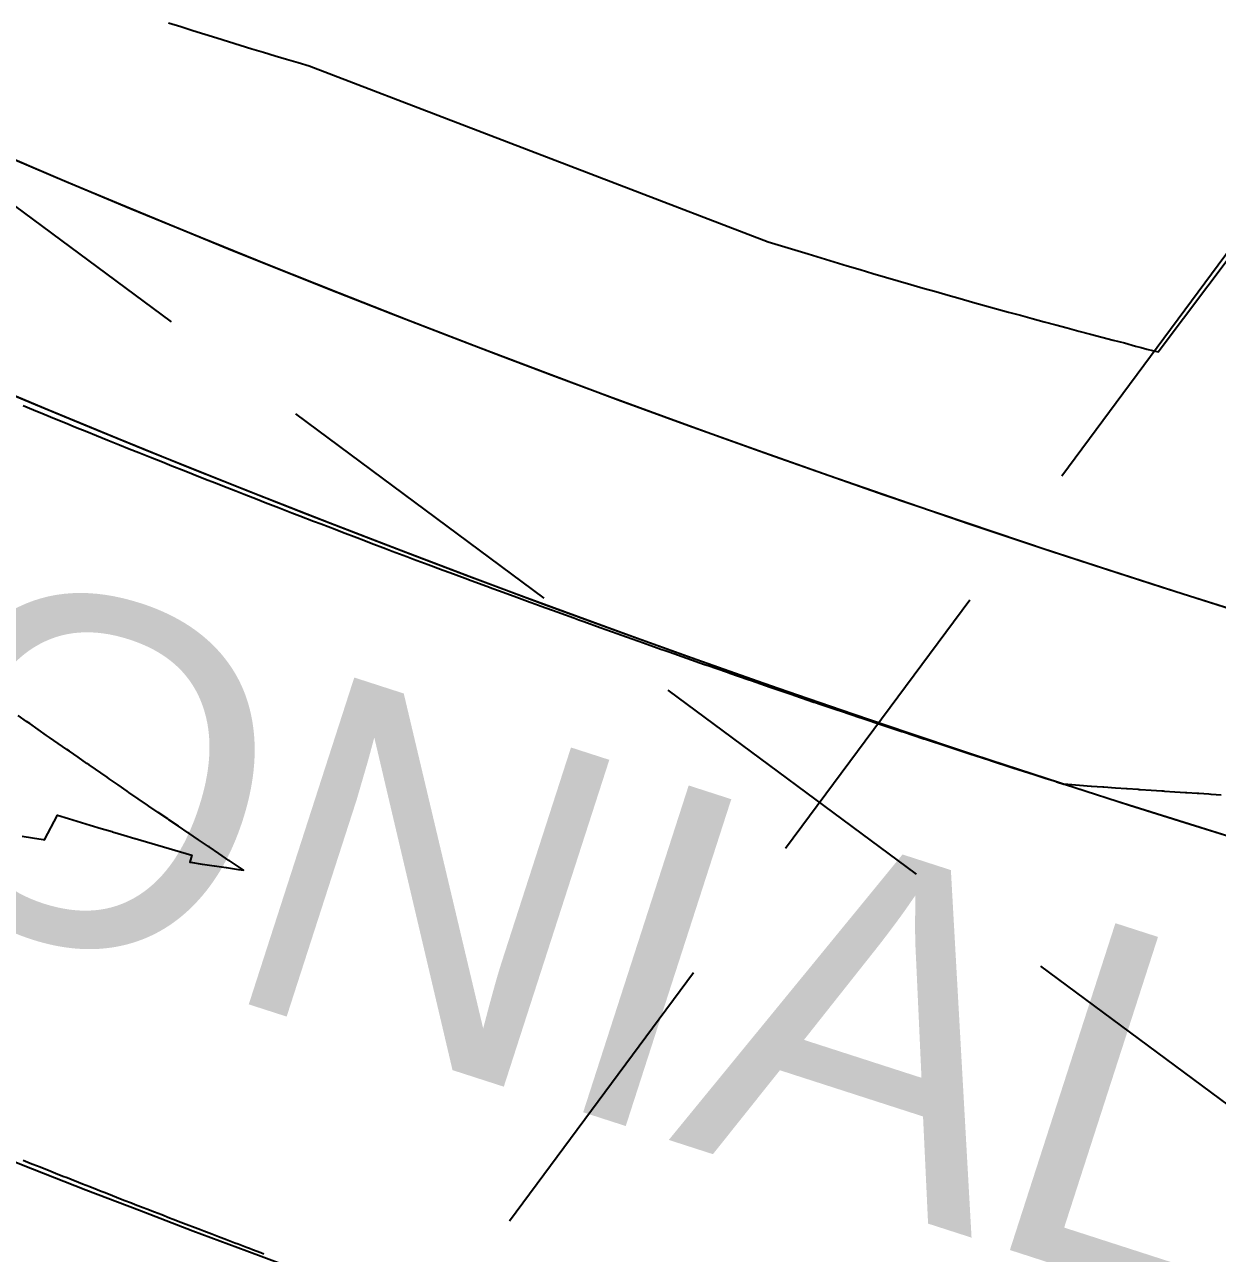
# Model space of a CAD drawing. Header units: feet. Extents: x 2260 to 6199, y 3666 to 7344.
# Drawn here: x 4339.6 to 4391.6, y 5767.9 to 5821.6 of the extents above; entities that cross this region are included whole.
import ezdxf

# ---------------------------------------------------------------- set-up
doc = ezdxf.new("R2010")
doc.units = ezdxf.units.FT
doc.header["$LTSCALE"] = 40
doc.header["$MEASUREMENT"] = 0
doc.linetypes.add('HIDDEN', pattern=[0.375, 0.25, -0.125])
for name, color, linetype in [('EOP-PROP', 4, 'CONTINUOUS'), ('GRID', 254, 'HIDDEN'), ('PC', 43, 'CONTINUOUS'), ('ST-ROW', 2, 'CONTINUOUS'), ('STREET-NAME', 3, 'CONTINUOUS')]:
    doc.layers.add(name, color=color, linetype=linetype)
doc.styles.get("Standard").update_dxf_attribs({"font": 'ARIAL.TTF'})

msp = doc.modelspace()

# ---------------------------------------------------------------- linework, layer by layer
at = {"layer": 'EOP-PROP', "color": 7}
for radius, end in [(584.5, 265.40063), (584.5, 275.172824), (615.5, 263.309786), (615.5, 263.309786)]:
    msp.add_arc((4564.714, 6344.613), radius, 233.376516, end, dxfattribs=at)
at = {"layer": 'GRID', "linetype": 'HIDDEN', "ltscale": 1.35}
for p, q in [((3115.035, 6721.106), (5717.468, 4791.935)), ((4778.781, 6333.308), (3689.595, 4864.007))]:
    msp.add_line(p, q, dxfattribs=at)
at = {"layer": 'PC', "color": 43, "flags": 128}
for points, elevation in [([(4345.843, 5821.697), (4346.374, 5821.528), (4346.901, 5821.362), (4347.424, 5821.198), (4347.944, 5821.035), (4348.461, 5820.875), (4348.975, 5820.717), (4349.485, 5820.561), (4349.992, 5820.407), (4350.496, 5820.255), (4350.996, 5820.105), (4351.494, 5819.957), (4351.988, 5819.811), (4372.03, 5812.13), (4372.614, 5811.951), (4373.194, 5811.773), (4373.771, 5811.598), (4374.344, 5811.424), (4374.913, 5811.253), (4375.478, 5811.084), (4376.041, 5810.916), (4376.599, 5810.751), (4377.154, 5810.588), (4377.706, 5810.427), (4378.255, 5810.267), (4378.8, 5810.11), (4379.341, 5809.954), (4379.88, 5809.801), (4380.415, 5809.649), (4380.947, 5809.499), (4381.476, 5809.351), (4382.001, 5809.205), (4382.524, 5809.061), (4383.043, 5808.918), (4383.559, 5808.777), (4384.072, 5808.638), (4384.582, 5808.501), (4385.089, 5808.365), (4385.594, 5808.231), (4386.095, 5808.099), (4386.593, 5807.969), (4387.089, 5807.84), (4387.581, 5807.713), (4388.069, 5807.574), (4388.07, 5807.573), (4388.071, 5807.573), (4388.32, 5807.51), (4388.567, 5807.447), (4388.813, 5807.384), (4389.059, 5807.322), (4395.605, 5816.03)], 550), ([(4345.843, 5821.697), (4346.374, 5821.528), (4346.901, 5821.362), (4347.424, 5821.198), (4347.944, 5821.035), (4348.461, 5820.875), (4348.975, 5820.717), (4349.485, 5820.561), (4349.992, 5820.407), (4350.496, 5820.255), (4350.996, 5820.105), (4351.494, 5819.957), (4351.988, 5819.811), (4372.03, 5812.13), (4372.614, 5811.951), (4373.194, 5811.773), (4373.771, 5811.598), (4374.344, 5811.424), (4374.913, 5811.253), (4375.478, 5811.084), (4376.041, 5810.916), (4376.599, 5810.751), (4377.154, 5810.588), (4377.706, 5810.427), (4378.255, 5810.267), (4378.8, 5810.11), (4379.341, 5809.954), (4379.88, 5809.801), (4380.415, 5809.649), (4380.947, 5809.499), (4381.476, 5809.351), (4382.001, 5809.205), (4382.524, 5809.061), (4383.043, 5808.918), (4383.559, 5808.777), (4384.072, 5808.638), (4384.582, 5808.501), (4385.089, 5808.365), (4385.594, 5808.231), (4386.095, 5808.099), (4386.593, 5807.969), (4387.089, 5807.84), (4387.581, 5807.713), (4388.069, 5807.574), (4388.07, 5807.573), (4388.071, 5807.573), (4388.32, 5807.51), (4388.567, 5807.447), (4388.813, 5807.384), (4389.059, 5807.322), (4395.605, 5816.03)], 550), ([(4339.489, 5804.976), (4339.949, 5804.787), (4340.415, 5804.597), (4340.866, 5804.412), (4341.341, 5804.218), (4341.783, 5804.039), (4342.268, 5803.842), (4342.7, 5803.667), (4343.195, 5803.467), (4343.701, 5803.263), (4344.123, 5803.093), (4344.537, 5802.928), (4345.052, 5802.722), (4345.578, 5802.512), (4345.981, 5802.351), (4346.517, 5802.139), (4346.911, 5801.983), (4347.457, 5801.767), (4347.842, 5801.616), (4348.398, 5801.398), (4348.773, 5801.25), (4349.141, 5801.107), (4349.705, 5800.887), (4350.063, 5800.747), (4350.637, 5800.524), (4351.224, 5800.298), (4351.57, 5800.164), (4352.167, 5799.934), (4352.504, 5799.805), (4353.111, 5799.572), (4353.438, 5799.447), (4354.056, 5799.212), (4354.373, 5799.091), (4354.685, 5798.974), (4355.309, 5798.737), (4355.611, 5798.624), (4356.245, 5798.385), (4356.537, 5798.275), (4357.182, 5798.034), (4357.84, 5797.788), (4358.119, 5797.684), (4358.787, 5797.436), (4359.057, 5797.336), (4359.735, 5797.086), (4359.995, 5796.99), (4360.25, 5796.897), (4360.934, 5796.646), (4361.633, 5796.39), (4361.874, 5796.303), (4362.109, 5796.217), (4362.814, 5795.961), (4363.534, 5795.701), (4363.755, 5795.622), (4363.971, 5795.544), (4364.696, 5795.283), (4365.437, 5795.019), (4365.638, 5794.947), (4365.835, 5794.877), (4366.58, 5794.612), (4367.342, 5794.343), (4367.523, 5794.279), (4367.701, 5794.216), (4368.467, 5793.947), (4369.249, 5793.674), (4369.411, 5793.617), (4370.203, 5793.342), (4370.356, 5793.289), (4371.159, 5793.011), (4371.301, 5792.962), (4372.114, 5792.682), (4372.247, 5792.637), (4373.07, 5792.355), (4373.193, 5792.313), (4374.027, 5792.029), (4374.14, 5791.991), (4374.251, 5791.954), (4375.087, 5791.671), (4375.188, 5791.637), (4376.035, 5791.352), (4376.127, 5791.322), (4376.984, 5791.035), (4377.86, 5790.744), (4377.933, 5790.72), (4378.819, 5790.427), (4378.882, 5790.406), (4378.944, 5790.385), (4379.833, 5790.094), (4380.74, 5789.797), (4380.783, 5789.783), (4381.701, 5789.485), (4381.734, 5789.474), (4382.662, 5789.174), (4382.686, 5789.167), (4382.709, 5789.159), (4383.638, 5788.861), (4383.645, 5788.859), (4384.124, 5788.706), (4384.128, 5788.704), (4384.61, 5788.551), (4384.611, 5788.55), (4384.613, 5788.55), (4384.937, 5788.447), (4385.105, 5788.434), (4385.107, 5788.434), (4385.109, 5788.434), (4385.628, 5788.396), (4386.133, 5788.36), (4386.148, 5788.359), (4386.647, 5788.323), (4386.669, 5788.322), (4386.691, 5788.32), (4387.189, 5788.285), (4387.675, 5788.252), (4387.71, 5788.249), (4388.188, 5788.217), (4388.23, 5788.214), (4388.273, 5788.211), (4388.75, 5788.179), (4389.216, 5788.148), (4389.271, 5788.144), (4389.327, 5788.141), (4389.791, 5788.11), (4390.243, 5788.081), (4390.311, 5788.077), (4390.756, 5788.048), (4390.831, 5788.043), (4391.269, 5788.016), (4391.351, 5788.011), (4391.374, 5788.009), (4391.807, 5787.982)], 549), ([(4339.489, 5804.976), (4339.949, 5804.787), (4340.415, 5804.597), (4340.866, 5804.412), (4341.341, 5804.218), (4341.783, 5804.039), (4342.268, 5803.842), (4342.7, 5803.667), (4343.195, 5803.467), (4343.701, 5803.263), (4344.123, 5803.093), (4344.537, 5802.928), (4345.052, 5802.722), (4345.578, 5802.512), (4345.981, 5802.351), (4346.517, 5802.139), (4346.911, 5801.983), (4347.457, 5801.767), (4347.842, 5801.616), (4348.398, 5801.398), (4348.773, 5801.25), (4349.141, 5801.107), (4349.705, 5800.887), (4350.063, 5800.747), (4350.637, 5800.524), (4351.224, 5800.298), (4351.57, 5800.164), (4352.167, 5799.934), (4352.504, 5799.805), (4353.111, 5799.572), (4353.438, 5799.447), (4354.056, 5799.212), (4354.373, 5799.091), (4354.685, 5798.974), (4355.309, 5798.737), (4355.611, 5798.624), (4356.245, 5798.385), (4356.537, 5798.275), (4357.182, 5798.034), (4357.84, 5797.788), (4358.119, 5797.684), (4358.787, 5797.436), (4359.057, 5797.336), (4359.735, 5797.086), (4359.995, 5796.99), (4360.25, 5796.897), (4360.934, 5796.646), (4361.633, 5796.39), (4361.874, 5796.303), (4362.109, 5796.217), (4362.814, 5795.961), (4363.534, 5795.701), (4363.755, 5795.622), (4363.971, 5795.544), (4364.696, 5795.283), (4365.437, 5795.019), (4365.638, 5794.947), (4365.835, 5794.877), (4366.58, 5794.612), (4367.342, 5794.343), (4367.523, 5794.279), (4367.701, 5794.216), (4368.467, 5793.947), (4369.249, 5793.674), (4369.411, 5793.617), (4370.203, 5793.342), (4370.356, 5793.289), (4371.159, 5793.011), (4371.301, 5792.962), (4372.114, 5792.682), (4372.247, 5792.637), (4373.07, 5792.355), (4373.193, 5792.313), (4374.027, 5792.029), (4374.14, 5791.991), (4374.251, 5791.954), (4375.087, 5791.671), (4375.188, 5791.637), (4376.035, 5791.352), (4376.127, 5791.322), (4376.984, 5791.035), (4377.86, 5790.744), (4377.933, 5790.72), (4378.819, 5790.427), (4378.882, 5790.406), (4378.944, 5790.385), (4379.833, 5790.094), (4380.74, 5789.797), (4380.783, 5789.783), (4381.701, 5789.485), (4381.734, 5789.474), (4382.662, 5789.174), (4382.686, 5789.167), (4382.709, 5789.159), (4383.638, 5788.861), (4383.645, 5788.859), (4384.124, 5788.706), (4384.128, 5788.704), (4384.61, 5788.551), (4384.611, 5788.55), (4384.613, 5788.55), (4384.937, 5788.447), (4385.105, 5788.434), (4385.107, 5788.434), (4385.109, 5788.434), (4385.628, 5788.396), (4386.133, 5788.36), (4386.148, 5788.359), (4386.647, 5788.323), (4386.669, 5788.322), (4386.691, 5788.32), (4387.189, 5788.285), (4387.675, 5788.252), (4387.71, 5788.249), (4388.188, 5788.217), (4388.23, 5788.214), (4388.273, 5788.211), (4388.75, 5788.179), (4389.216, 5788.148), (4389.271, 5788.144), (4389.327, 5788.141), (4389.791, 5788.11), (4390.243, 5788.081), (4390.311, 5788.077), (4390.756, 5788.048), (4390.831, 5788.043), (4391.269, 5788.016), (4391.351, 5788.011), (4391.374, 5788.009), (4391.807, 5787.982)], 549), ([(4339.451, 5786.168), (4339.902, 5786.096), (4340.361, 5786.023), (4340.431, 5786.011), (4340.997, 5787.083), (4341.467, 5786.941), (4342.414, 5786.655), (4342.893, 5786.512), (4343.375, 5786.368), (4343.4, 5786.36), (4343.883, 5786.216), (4344.369, 5786.072), (4344.39, 5786.065), (4344.877, 5785.921), (4345.368, 5785.776), (4345.862, 5785.631), (4346.359, 5785.486), (4346.86, 5785.34), (4346.777, 5785.031), (4346.796, 5785.028), (4347.306, 5784.952), (4347.32, 5784.95), (4347.835, 5784.874), (4347.845, 5784.873), (4348.363, 5784.797), (4348.369, 5784.796), (4348.892, 5784.72), (4349.112, 5784.688), (4348.927, 5784.812), (4348.489, 5785.107), (4348.479, 5785.114), (4348.041, 5785.409), (4347.61, 5785.7), (4347.587, 5785.716), (4347.156, 5786.007), (4346.733, 5786.294), (4346.697, 5786.319), (4346.274, 5786.606), (4345.858, 5786.889), (4345.808, 5786.923), (4345.393, 5787.206), (4344.984, 5787.485), (4344.922, 5787.528), (4344.514, 5787.807), (4344.113, 5788.082), (4344.037, 5788.135), (4343.637, 5788.41), (4343.243, 5788.68), (4343.154, 5788.743), (4342.375, 5789.28), (4342.273, 5789.351), (4341.888, 5789.618), (4341.509, 5789.88), (4341.394, 5789.961), (4341.016, 5790.223), (4340.645, 5790.481), (4340.516, 5790.572), (4340.146, 5790.83), (4339.782, 5791.084), (4339.641, 5791.184), (4339.278, 5791.438)], 549), ([(4339.451, 5786.168), (4339.902, 5786.096), (4340.361, 5786.023), (4340.431, 5786.011), (4340.997, 5787.083), (4341.467, 5786.941), (4342.414, 5786.655), (4342.893, 5786.512), (4343.375, 5786.368), (4343.4, 5786.36), (4343.883, 5786.216), (4344.369, 5786.072), (4344.39, 5786.065), (4344.877, 5785.921), (4345.368, 5785.776), (4345.862, 5785.631), (4346.359, 5785.486), (4346.86, 5785.34), (4346.777, 5785.031), (4346.796, 5785.028), (4347.306, 5784.952), (4347.32, 5784.95), (4347.835, 5784.874), (4347.845, 5784.873), (4348.363, 5784.797), (4348.369, 5784.796), (4348.892, 5784.72), (4349.112, 5784.688), (4348.927, 5784.812), (4348.489, 5785.107), (4348.479, 5785.114), (4348.041, 5785.409), (4347.61, 5785.7), (4347.587, 5785.716), (4347.156, 5786.007), (4346.733, 5786.294), (4346.697, 5786.319), (4346.274, 5786.606), (4345.858, 5786.889), (4345.808, 5786.923), (4345.393, 5787.206), (4344.984, 5787.485), (4344.922, 5787.528), (4344.514, 5787.807), (4344.113, 5788.082), (4344.037, 5788.135), (4343.637, 5788.41), (4343.243, 5788.68), (4343.154, 5788.743), (4342.375, 5789.28), (4342.273, 5789.351), (4341.888, 5789.618), (4341.509, 5789.88), (4341.394, 5789.961), (4341.016, 5790.223), (4340.645, 5790.481), (4340.516, 5790.572), (4340.146, 5790.83), (4339.782, 5791.084), (4339.641, 5791.184), (4339.278, 5791.438)], 549), ([(4350.008, 5767.917), (4349.875, 5767.967), (4349.511, 5768.105), (4349.376, 5768.156), (4349.239, 5768.208), (4348.876, 5768.346), (4348.737, 5768.399), (4348.377, 5768.536), (4348.021, 5768.672), (4347.878, 5768.726), (4347.734, 5768.781), (4347.379, 5768.917), (4347.232, 5768.973), (4346.881, 5769.108), (4346.731, 5769.166), (4346.382, 5769.3), (4346.037, 5769.433), (4345.884, 5769.492), (4345.541, 5769.625), (4345.386, 5769.685), (4345.229, 5769.746), (4344.888, 5769.878), (4344.728, 5769.94), (4344.39, 5770.071), (4344.228, 5770.135), (4343.892, 5770.265), (4343.561, 5770.395), (4343.395, 5770.46), (4343.066, 5770.589), (4342.898, 5770.654), (4342.727, 5770.721), (4342.401, 5770.85), (4342.077, 5770.977), (4341.904, 5771.045), (4341.583, 5771.172), (4341.407, 5771.241), (4341.229, 5771.312), (4340.91, 5771.438), (4340.595, 5771.563), (4340.414, 5771.635), (4340.231, 5771.708), (4339.917, 5771.832), (4339.801, 5771.879), (4339.491, 5772.003)], 549), ([(4350.008, 5767.917), (4349.875, 5767.967), (4349.511, 5768.105), (4349.376, 5768.156), (4349.239, 5768.208), (4348.876, 5768.346), (4348.737, 5768.399), (4348.377, 5768.536), (4348.021, 5768.672), (4347.878, 5768.726), (4347.734, 5768.781), (4347.379, 5768.917), (4347.232, 5768.973), (4346.881, 5769.108), (4346.731, 5769.166), (4346.382, 5769.3), (4346.037, 5769.433), (4345.884, 5769.492), (4345.541, 5769.625), (4345.386, 5769.685), (4345.229, 5769.746), (4344.888, 5769.878), (4344.728, 5769.94), (4344.39, 5770.071), (4344.228, 5770.135), (4343.892, 5770.265), (4343.561, 5770.395), (4343.395, 5770.46), (4343.066, 5770.589), (4342.898, 5770.654), (4342.727, 5770.721), (4342.401, 5770.85), (4342.077, 5770.977), (4341.904, 5771.045), (4341.583, 5771.172), (4341.407, 5771.241), (4341.229, 5771.312), (4340.91, 5771.438), (4340.595, 5771.563), (4340.414, 5771.635), (4340.231, 5771.708), (4339.917, 5771.832), (4339.801, 5771.879), (4339.491, 5772.003)], 549)]:
    msp.add_lwpolyline(points, dxfattribs=dict(at, elevation=elevation))
at = {"layer": 'ST-ROW', "color": 7}
for radius, end in [(575, 265.995593), (575, 275.172824), (625, 263.102995), (625, 264.032427)]:
    msp.add_arc((4564.714, 6344.613), radius, 233.376516, end, dxfattribs=at)

# ---------------------------------------------------------------- texts
at = {"layer": 'STREET-NAME', "color": 7}
msp.add_text('COLONIAL DRIVE', height=15, rotation=342.1099, dxfattribs=at).set_placement((4291.2, 5797.593))

doc.saveas('drawing.dxf')
